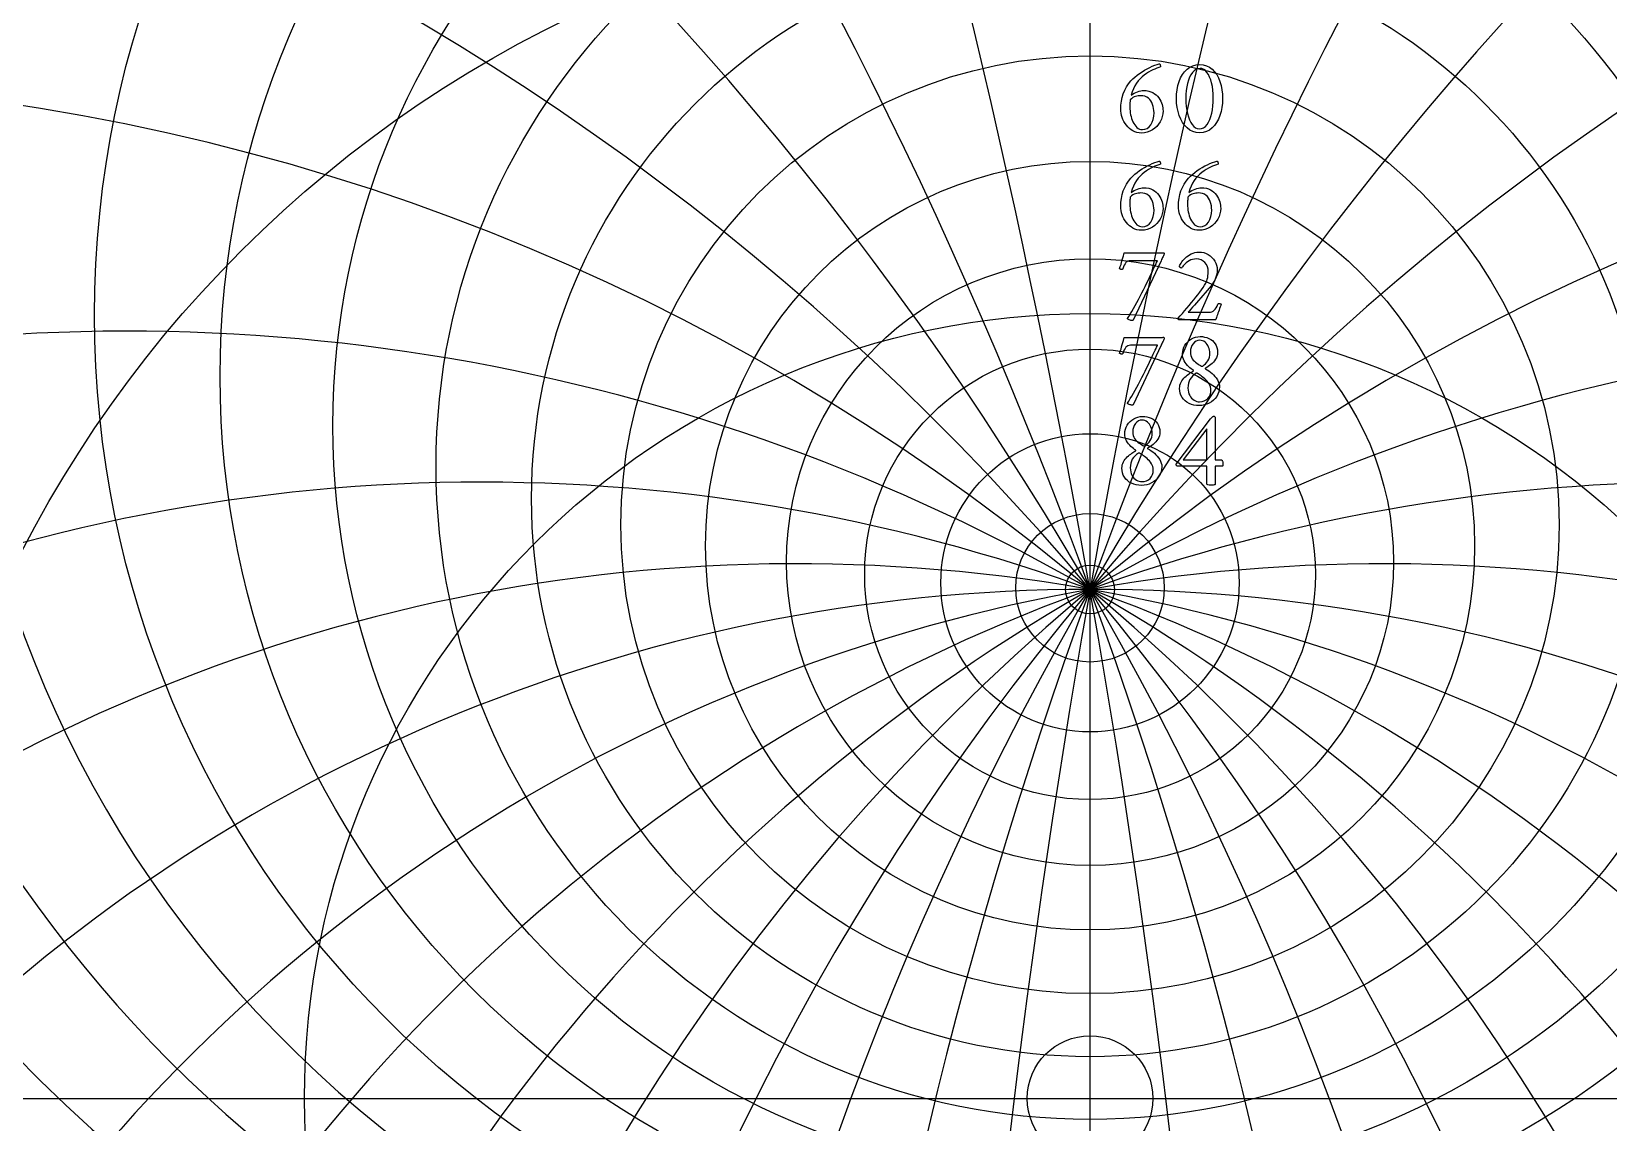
# Model space of a CAD drawing. Header units: millimetres. Extents: x -55 to 55, y -55 to 56.
# Drawn here: x -31.18 to 15.27, y -0.7 to 31.45 of the extents above; entities that cross this region are included whole.
import ezdxf

# ---------------------------------------------------------------- set-up
doc = ezdxf.new("R2010")
doc.units = ezdxf.units.MM
for name, color, linetype in [('CUT_INNER', 6, 'Continuous'), ('CUT_OUTER', 1, 'Continuous'), ('ENGRAVE', 7, 'Continuous'), ('ENGRAVE_FINE', 8, 'Continuous'), ('TEXT', 5, 'Continuous')]:
    doc.layers.add(name, color=color, linetype=linetype)

msp = doc.modelspace()

# ---------------------------------------------------------------- linework, layer by layer
at = {"layer": 'CUT_INNER'}
msp.add_circle((0, 0), 1.85, dxfattribs=at)
at = {"layer": 'CUT_OUTER'}
msp.add_arc((-0.0002, -0.0001), 54.7499, 132.89036, 87.80158, dxfattribs=at)
at = {"layer": 'ENGRAVE'}
for points in [[(0, -54), (0, 54)], [(-54, 0), (54, 0)]]:
    msp.add_lwpolyline(points, dxfattribs=at)
for centre, radius in [((0, 0), 54), ((0, 23.0863), 29.319), ((0, 21.284), 25.6242), ((0, 19.8271), 22.2988), ((0, 18.6445), 19.2615), ((0, 0), 35.3478), ((0, 17.6847), 16.4503), ((0, 16.91), 13.8174), ((0, 16.2923), 11.3245), ((0, 15.8109), 8.9399), ((0, 0), 23.1383), ((0, 15.4505), 6.6373), ((0, 15.2003), 4.3934), ((0, 15.0529), 2.1874), ((0, 15.0043), 0.72)]:
    msp.add_circle(centre, radius, dxfattribs=at)
for centre, radius, start, end in [((0, 25.334), 33.4947, 137.23631, 42.76369), ((0, 28.1719), 38.3077, 162.33792, 17.66208), ((0, 31.8162), 43.9874, 180.638, 359.362), ((0, 36.6037), 50.8852, 195.78154, 344.21846), ((0, -34.135), 49.1393, 44, 136), ((0, -34.135), 49.1393, 44, 136), ((-11.2582, 42.0162), 56.0498, 220.74042, 262.2961)]:
    msp.add_arc(centre, radius, start, end, dxfattribs=at)
at = {"layer": 'ENGRAVE_FINE'}
for centre, radius, start, end in [((-278.6826, -34.135), 282.9817, 4.048864, 17.967306), ((-278.6826, -34.135), 282.9817, 4.048864, 17.967306), ((278.6826, -34.135), 282.9817, 162.032694, 175.951136), ((278.6826, -34.135), 282.9817, 162.032694, 175.951136), ((-135.009, -34.135), 143.6736, 8.149817, 36.122961), ((-135.009, -34.135), 143.6736, 8.149817, 36.122961), ((135.009, -34.135), 143.6736, 143.877039, 171.850183), ((135.009, -34.135), 143.6736, 143.877039, 171.850183), ((-85.1117, -34.135), 98.2785, 12.357385, 54.648053), ((-85.1117, -34.135), 98.2785, 12.357385, 54.648053), ((85.1117, -34.135), 98.2785, 125.351947, 167.642615), ((85.1117, -34.135), 98.2785, 125.351947, 167.642615), ((-58.5619, -34.135), 76.4471, 16.731177, 73.695482), ((-58.5619, -34.135), 76.4471, 16.731177, 73.695482), ((58.5619, -34.135), 76.4471, 106.304518, 163.268823), ((58.5619, -34.135), 76.4471, 106.304518, 163.268823), ((-41.2327, -34.135), 64.1468, 21.338982, 93.335063), ((-41.2327, -34.135), 64.1468, 21.338982, 93.335063), ((41.2327, -34.135), 64.1468, 86.664937, 158.661018), ((41.2327, -34.135), 64.1468, 86.664937, 158.661018), ((-28.3706, -34.135), 56.7411, 26.26058, 110.03181), ((-28.3706, -34.135), 56.7411, 26.26058, 110.03181), ((28.3706, -34.135), 56.7411, 69.96819, 153.73942), ((28.3706, -34.135), 56.7411, 69.96819, 153.73942), ((-17.8852, -34.135), 52.2929, 31.59265, 120.02931), ((-17.8852, -34.135), 52.2929, 31.59265, 120.02931), ((17.8852, -34.135), 52.2929, 59.97069, 148.40735), ((17.8852, -34.135), 52.2929, 59.97069, 148.40735), ((-8.6646, -34.135), 49.8973, 37.45519, 128.5784), ((-8.6646, -34.135), 49.8973, 37.45519, 128.5784), ((8.6646, -34.135), 49.8973, 51.4216, 142.54481), ((8.6646, -34.135), 49.8973, 51.4216, 142.54481)]:
    msp.add_arc(centre, radius, start, end, dxfattribs=at)
at = {"layer": 'TEXT'}
for points in [[(1.5776, 29.7075), (1.6558, 29.7037), (1.7273, 29.6923), (1.7923, 29.6733), (1.8507, 29.6468), (1.903, 29.6143), (1.9497, 29.5777), (1.9908, 29.5369), (2.0263, 29.4919), (2.0567, 29.4442), (2.0826, 29.3953), (2.1038, 29.3452), (2.1205, 29.2939), (2.1331, 29.2433), (2.1421, 29.1953), (2.1475, 29.1499), (2.1493, 29.1071), (2.144, 29.0223), (2.1281, 28.9406), (2.1017, 28.8619), (2.0646, 28.7861), (2.0187, 28.7155), (1.9656, 28.652), (1.9054, 28.5957), (1.8379, 28.5466), (1.7645, 28.5068), (1.6866, 28.4783), (1.6041, 28.4613), (1.5169, 28.4556), (1.4484, 28.4595), (1.3832, 28.4712), (1.3214, 28.4906), (1.263, 28.5179), (1.2085, 28.5515), (1.1581, 28.5901), (1.1119, 28.6337), (1.0698, 28.6823), (1.0322, 28.7349), (0.9992, 28.7905), (0.9707, 28.8491), (0.9469, 28.9107), (0.928, 28.9736), (0.9146, 29.0364), (0.9065, 29.099), (0.9038, 29.1614), (0.9086, 29.2795), (0.9229, 29.3945), (0.9469, 29.5063), (0.9804, 29.6148), (1.0231, 29.7184), (1.0746, 29.8152), (1.1349, 29.9053), (1.204, 29.9885), (1.262, 30.048), (1.3241, 30.1051), (1.3905, 30.1597), (1.461, 30.212), (1.5341, 30.2613), (1.608, 30.307), (1.6826, 30.3492), (1.758, 30.3877), (1.8326, 30.4218), (1.9046, 30.4508), (1.9739, 30.4745), (2.0407, 30.4931), (2.0509, 30.4908), (2.059, 30.4839), (2.0652, 30.4724), (2.0694, 30.4563), (2.0722, 30.4393), (2.0742, 30.4248), (2.0754, 30.4129), (2.0758, 30.4037), (2.0246, 30.3861), (1.97, 30.3653), (1.912, 30.3414), (1.8507, 30.3142), (1.7875, 30.2831), (1.7241, 30.2472), (1.6605, 30.2065), (1.5968, 30.1609), (1.5345, 30.1099), (1.4754, 30.0528), (1.4195, 29.9894), (1.3668, 29.9198), (1.3187, 29.8433), (1.2766, 29.759), (1.2405, 29.6668), (1.2104, 29.5669), (1.2531, 29.5986), (1.2982, 29.6264), (1.3457, 29.6505), (1.3956, 29.6707), (1.4453, 29.6868), (1.4922, 29.6983), (1.5363, 29.7052), (1.5776, 29.7075)], [(3.2255, 30.4739), (3.3314, 30.4653), (3.4287, 30.4396), (3.5174, 30.3967), (3.5975, 30.3366), (3.6688, 30.2622), (3.7309, 30.1765), (3.7838, 30.0794), (3.8275, 29.9709), (3.8617, 29.8541), (3.8861, 29.7318), (3.9008, 29.6042), (3.9057, 29.4711), (3.9007, 29.3381), (3.8857, 29.2105), (3.8608, 29.0882), (3.8259, 28.9713), (3.7815, 28.8628), (3.7281, 28.7654), (3.6657, 28.6791), (3.5943, 28.6041), (3.5144, 28.5433), (3.4263, 28.4999), (3.33, 28.4739), (3.2255, 28.4652), (3.1237, 28.4739), (3.0291, 28.4999), (2.9417, 28.5433), (2.8614, 28.6041), (2.7893, 28.6791), (2.7261, 28.7654), (2.6719, 28.8628), (2.6267, 28.9713), (2.5911, 29.0882), (2.5656, 29.2105), (2.5503, 29.3381), (2.5453, 29.4711), (2.5502, 29.6042), (2.5652, 29.7318), (2.5902, 29.8541), (2.6251, 29.9709), (2.6696, 30.0794), (2.7233, 30.1765), (2.7862, 30.2622), (2.8582, 30.3366), (2.9387, 30.3967), (3.0267, 30.4396), (3.1223, 30.4653), (3.2255, 30.4739)], [(3.2415, 30.3589), (3.1783, 30.3515), (3.1197, 30.329), (3.0657, 30.2916), (3.0163, 30.2392), (2.9719, 30.1742), (2.9329, 30.0991), (2.8992, 30.0137), (2.871, 29.9182), (2.8486, 29.8148), (2.8327, 29.7059), (2.8231, 29.5913), (2.8199, 29.4711), (2.8231, 29.3523), (2.8327, 29.2384), (2.8486, 29.1295), (2.871, 29.0256), (2.8988, 28.9293), (2.9313, 28.8432), (2.9683, 28.7673), (3.0099, 28.7015), (3.0555, 28.6484), (3.1045, 28.6105), (3.1569, 28.5877), (3.2127, 28.5801), (3.28, 28.5879), (3.3412, 28.6113), (3.3965, 28.6502), (3.4458, 28.7047), (3.4893, 28.7721), (3.5269, 28.85), (3.5587, 28.9382), (3.5848, 29.0368), (3.605, 29.1428), (3.6195, 29.2532), (3.6282, 29.3679), (3.6311, 29.4871), (3.628, 29.607), (3.6187, 29.7206), (3.6032, 29.8281), (3.5816, 29.9294), (3.5544, 30.0226), (3.5225, 30.1059), (3.4858, 30.1791), (3.4442, 30.2424), (3.3986, 30.2934), (3.3496, 30.3298), (3.2972, 30.3517), (3.2415, 30.3589)], [(1.1848, 29.4296), (1.1818, 29.4039), (1.1792, 29.3777), (1.177, 29.3512), (1.1752, 29.3242), (1.1738, 29.2971), (1.1728, 29.2699), (1.1722, 29.2428), (1.172, 29.2157), (1.1734, 29.1624), (1.1776, 29.1079), (1.1846, 29.0522), (1.1944, 28.9953), (1.2071, 28.9388), (1.2227, 28.8843), (1.2414, 28.8318), (1.263, 28.7813), (1.2877, 28.7341), (1.3153, 28.6915), (1.346, 28.6535), (1.3796, 28.6201), (1.4161, 28.5928), (1.4555, 28.5734), (1.4976, 28.5617), (1.5425, 28.5578), (1.6141, 28.5666), (1.679, 28.5929), (1.7371, 28.6368), (1.7884, 28.6983), (1.8303, 28.7729), (1.8602, 28.8564), (1.8782, 28.9486), (1.8842, 29.0496), (1.8817, 29.1155), (1.8742, 29.1789), (1.8617, 29.24), (1.8443, 29.2987), (1.8214, 29.3534), (1.7928, 29.4025), (1.7583, 29.446), (1.7181, 29.4839), (1.6716, 29.5146), (1.6183, 29.5366), (1.5583, 29.5498), (1.4914, 29.5542), (1.457, 29.5529), (1.4207, 29.549), (1.3827, 29.5425), (1.3429, 29.5334), (1.3025, 29.5191), (1.2626, 29.4971), (1.2234, 29.4672), (1.1848, 29.4296)], [(1.5776, 26.8415), (1.6558, 26.8377), (1.7273, 26.8264), (1.7923, 26.8074), (1.8507, 26.7808), (1.903, 26.7484), (1.9497, 26.7118), (1.9908, 26.671), (2.0263, 26.626), (2.0567, 26.5783), (2.0826, 26.5294), (2.1038, 26.4793), (2.1205, 26.428), (2.1331, 26.3774), (2.1421, 26.3294), (2.1475, 26.284), (2.1493, 26.2411), (2.144, 26.1564), (2.1281, 26.0747), (2.1017, 25.9959), (2.0646, 25.9202), (2.0187, 25.8495), (1.9656, 25.7861), (1.9054, 25.7298), (1.8379, 25.6807), (1.7645, 25.6409), (1.6866, 25.6124), (1.6041, 25.5953), (1.5169, 25.5897), (1.4484, 25.5935), (1.3832, 25.6052), (1.3214, 25.6247), (1.263, 25.6519), (1.2085, 25.6856), (1.1581, 25.7242), (1.1119, 25.7678), (1.0698, 25.8164), (1.0322, 25.869), (0.9992, 25.9246), (0.9707, 25.9832), (0.9469, 26.0447), (0.928, 26.1077), (0.9146, 26.1705), (0.9065, 26.2331), (0.9038, 26.2954), (0.9086, 26.4136), (0.9229, 26.5286), (0.9469, 26.6403), (0.9804, 26.7489), (1.0231, 26.8525), (1.0746, 26.9493), (1.1349, 27.0393), (1.204, 27.1226), (1.262, 27.182), (1.3241, 27.2391), (1.3905, 27.2938), (1.461, 27.3461), (1.5341, 27.3954), (1.608, 27.4411), (1.6826, 27.4832), (1.758, 27.5218), (1.8326, 27.5559), (1.9046, 27.5848), (1.9739, 27.6086), (2.0407, 27.6271), (2.0509, 27.6248), (2.059, 27.618), (2.0652, 27.6065), (2.0694, 27.5904), (2.0722, 27.5733), (2.0742, 27.5589), (2.0754, 27.547), (2.0758, 27.5377), (2.0246, 27.5202), (1.97, 27.4994), (1.912, 27.4754), (1.8507, 27.4483), (1.7875, 27.4172), (1.7241, 27.3812), (1.6605, 27.3405), (1.5968, 27.295), (1.5345, 27.244), (1.4754, 27.1868), (1.4195, 27.1235), (1.3668, 27.0539), (1.3187, 26.9774), (1.2766, 26.893), (1.2405, 26.8009), (1.2104, 26.701), (1.2531, 26.7326), (1.2982, 26.7605), (1.3457, 26.7845), (1.3956, 26.8048), (1.4453, 26.8209), (1.4922, 26.8323), (1.5363, 26.8392), (1.5776, 26.8415)], [(3.2766, 26.8415), (3.3547, 26.8377), (3.4263, 26.8264), (3.4912, 26.8074), (3.5496, 26.7808), (3.6019, 26.7484), (3.6486, 26.7118), (3.6897, 26.671), (3.7253, 26.626), (3.7557, 26.5783), (3.7816, 26.5294), (3.8028, 26.4793), (3.8195, 26.428), (3.8321, 26.3774), (3.841, 26.3294), (3.8464, 26.284), (3.8482, 26.2411), (3.8429, 26.1564), (3.8271, 26.0747), (3.8006, 25.9959), (3.7636, 25.9202), (3.7177, 25.8495), (3.6646, 25.7861), (3.6043, 25.7298), (3.5369, 25.6807), (3.4635, 25.6409), (3.3856, 25.6124), (3.303, 25.5953), (3.2159, 25.5897), (3.1473, 25.5935), (3.0822, 25.6052), (3.0204, 25.6247), (2.962, 25.6519), (2.9074, 25.6856), (2.857, 25.7242), (2.8108, 25.7678), (2.7688, 25.8164), (2.7312, 25.869), (2.6981, 25.9246), (2.6697, 25.9832), (2.6459, 26.0447), (2.627, 26.1077), (2.6135, 26.1705), (2.6054, 26.2331), (2.6027, 26.2954), (2.6075, 26.4136), (2.6219, 26.5286), (2.6459, 26.6403), (2.6794, 26.7489), (2.7221, 26.8525), (2.7736, 26.9493), (2.8339, 27.0393), (2.9029, 27.1226), (2.9609, 27.182), (3.0231, 27.2391), (3.0895, 27.2938), (3.16, 27.3461), (3.2331, 27.3954), (3.3069, 27.4411), (3.3816, 27.4832), (3.457, 27.5218), (3.5316, 27.5559), (3.6035, 27.5848), (3.6729, 27.6086), (3.7396, 27.6271), (3.7498, 27.6248), (3.758, 27.618), (3.7642, 27.6065), (3.7684, 27.5904), (3.7712, 27.5733), (3.7732, 27.5589), (3.7744, 27.547), (3.7748, 27.5377), (3.7236, 27.5202), (3.669, 27.4994), (3.611, 27.4754), (3.5496, 27.4483), (3.4865, 27.4172), (3.4231, 27.3812), (3.3595, 27.3405), (3.2957, 27.295), (3.2335, 27.244), (3.1744, 27.1868), (3.1185, 27.1235), (3.0658, 27.0539), (3.0177, 26.9774), (2.9756, 26.893), (2.9395, 26.8009), (2.9093, 26.701), (2.952, 26.7326), (2.9971, 26.7605), (3.0446, 26.7845), (3.0945, 26.8048), (3.1442, 26.8209), (3.1912, 26.8323), (3.2353, 26.8392), (3.2766, 26.8415)], [(1.1848, 26.5637), (1.1818, 26.5379), (1.1792, 26.5118), (1.177, 26.4852), (1.1752, 26.4583), (1.1738, 26.4312), (1.1728, 26.404), (1.1722, 26.3769), (1.172, 26.3497), (1.1734, 26.2964), (1.1776, 26.2419), (1.1846, 26.1862), (1.1944, 26.1294), (1.2071, 26.0729), (1.2227, 26.0184), (1.2414, 25.9659), (1.263, 25.9154), (1.2877, 25.8682), (1.3153, 25.8256), (1.346, 25.7876), (1.3796, 25.7541), (1.4161, 25.7269), (1.4555, 25.7074), (1.4976, 25.6957), (1.5425, 25.6918), (1.6141, 25.7006), (1.679, 25.727), (1.7371, 25.7709), (1.7884, 25.8324), (1.8303, 25.907), (1.8602, 25.9904), (1.8782, 26.0827), (1.8842, 26.1837), (1.8817, 26.2495), (1.8742, 26.313), (1.8617, 26.3741), (1.8443, 26.4328), (1.8214, 26.4874), (1.7928, 26.5365), (1.7583, 26.5801), (1.7181, 26.618), (1.6716, 26.6487), (1.6183, 26.6707), (1.5583, 26.6838), (1.4914, 26.6882), (1.457, 26.6869), (1.4207, 26.683), (1.3827, 26.6766), (1.3429, 26.6675), (1.3025, 26.6532), (1.2626, 26.6312), (1.2234, 26.6013), (1.1848, 26.5637)], [(2.8838, 26.5637), (2.8808, 26.5379), (2.8782, 26.5118), (2.876, 26.4852), (2.8742, 26.4583), (2.8728, 26.4312), (2.8718, 26.404), (2.8712, 26.3769), (2.871, 26.3497), (2.8724, 26.2964), (2.8766, 26.2419), (2.8836, 26.1862), (2.8934, 26.1294), (2.906, 26.0729), (2.9217, 26.0184), (2.9404, 25.9659), (2.962, 25.9154), (2.9867, 25.8682), (3.0143, 25.8256), (3.0449, 25.7876), (3.0786, 25.7541), (3.1151, 25.7269), (3.1544, 25.7074), (3.1965, 25.6957), (3.2415, 25.6918), (3.3131, 25.7006), (3.378, 25.727), (3.4361, 25.7709), (3.4874, 25.8324), (3.5293, 25.907), (3.5592, 25.9904), (3.5772, 26.0827), (3.5832, 26.1837), (3.5807, 26.2495), (3.5732, 26.313), (3.5607, 26.3741), (3.5432, 26.4328), (3.5204, 26.4874), (3.4917, 26.5365), (3.4573, 26.5801), (3.4171, 26.618), (3.3706, 26.6487), (3.3173, 26.6707), (3.2572, 26.6838), (3.1904, 26.6882), (3.1559, 26.6869), (3.1197, 26.683), (3.0817, 26.6766), (3.0419, 26.6675), (3.0014, 26.6532), (2.9616, 26.6312), (2.9224, 26.6013), (2.8838, 26.5637)], [(1.9481, 24.9194), (1.979, 24.9197), (2.0111, 24.9206), (2.0445, 24.9221), (2.079, 24.9242), (2.1105, 24.9263), (2.1349, 24.9278), (2.1521, 24.9287), (2.162, 24.929), (2.1704, 24.9272), (2.1764, 24.9218), (2.18, 24.9128), (2.1812, 24.9002), (2.1794, 24.8828), (2.174, 24.8623), (2.165, 24.8389), (2.1525, 24.8124), (2.1379, 24.784), (2.1229, 24.7545), (2.1075, 24.7241), (2.0918, 24.6926), (1.271, 22.9394), (1.2654, 22.9352), (1.2583, 22.9322), (1.2495, 22.9304), (1.2391, 22.9298), (1.2205, 22.9309), (1.2, 22.9342), (1.1774, 22.9397), (1.1529, 22.9474), (1.1305, 22.9565), (1.1145, 22.9661), (1.105, 22.9764), (1.1018, 22.9873), (1.1427, 23.0512), (1.1856, 23.1214), (1.2305, 23.1981), (1.2774, 23.2811), (1.3256, 23.3685), (1.3744, 23.4583), (1.4238, 23.5506), (1.4738, 23.6452), (1.5235, 23.7406), (1.572, 23.8352), (1.6193, 23.929), (1.6654, 24.022), (1.7097, 24.1125), (1.7517, 24.1988), (1.7912, 24.281), (1.8283, 24.3589), (1.8624, 24.431), (1.893, 24.4954), (1.9199, 24.5523), (1.9433, 24.6016), (1.9621, 24.6414), (1.9756, 24.6699), (1.9837, 24.687), (1.9864, 24.6926), (1.1944, 24.6926), (1.1509, 24.6891), (1.113, 24.6783), (1.0806, 24.6603), (1.0539, 24.6352), (1.0307, 24.6022), (1.0092, 24.5609), (0.9892, 24.5112), (0.9708, 24.4531), (0.9672, 24.4447), (0.9597, 24.4388), (0.9481, 24.4352), (0.9325, 24.434), (0.927, 24.4344), (0.9201, 24.4356), (0.9119, 24.4376), (0.9022, 24.4404), (0.8925, 24.4435), (0.8842, 24.4467), (0.8773, 24.4499), (0.8718, 24.4531), (0.8923, 24.5173), (0.9122, 24.5821), (0.9314, 24.6474), (0.9501, 24.7134), (0.9671, 24.776), (0.9816, 24.8312), (0.9935, 24.879), (1.0028, 24.9194)], [(3.8674, 23.412), (3.8512, 23.3724), (3.8347, 23.3302), (3.8177, 23.2854), (3.8003, 23.238), (3.7832, 23.1902), (3.7668, 23.1442), (3.7512, 23.1), (3.7365, 23.0575), (3.7233, 23.0194), (3.7125, 22.9881), (3.7041, 22.9635), (3.6981, 22.9458), (2.6187, 22.9458), (2.6138, 22.9495), (2.6087, 22.9542), (2.6034, 22.9598), (2.598, 22.9665), (2.5931, 22.9734), (2.5896, 22.9797), (2.5875, 22.9854), (2.5868, 22.9905), (2.6526, 23.0647), (2.7193, 23.1406), (2.7868, 23.218), (2.855, 23.2971), (2.9229, 23.3767), (2.9892, 23.4559), (3.0538, 23.5348), (3.1169, 23.6132), (3.177, 23.6899), (3.2327, 23.7633), (3.284, 23.8336), (3.3309, 23.9006), (3.3745, 23.9687), (3.4095, 24.0324), (3.436, 24.0917), (3.4538, 24.1465), (3.4657, 24.1998), (3.4742, 24.2543), (3.4793, 24.31), (3.481, 24.3669), (3.4749, 24.4435), (3.4566, 24.5138), (3.4262, 24.5777), (3.3836, 24.6352), (3.3316, 24.6827), (3.273, 24.7166), (3.2078, 24.737), (3.1361, 24.7437), (3.0758, 24.7403), (3.0195, 24.7302), (2.9672, 24.7132), (2.9189, 24.6895), (2.8748, 24.6617), (2.8351, 24.6328), (2.7997, 24.6026), (2.7688, 24.5713), (2.7425, 24.5414), (2.7209, 24.5154), (2.7041, 24.4934), (2.6922, 24.4755), (2.6825, 24.4768), (2.6726, 24.4807), (2.6625, 24.4872), (2.6522, 24.4962), (2.6432, 24.5059), (2.6367, 24.5142), (2.6328, 24.5211), (2.6315, 24.5266), (2.6384, 24.5434), (2.6494, 24.5653), (2.6647, 24.5921), (2.6842, 24.624), (2.7078, 24.6587), (2.7357, 24.6942), (2.7677, 24.7306), (2.8039, 24.7677), (2.8438, 24.8038), (2.8866, 24.8372), (2.9324, 24.8677), (2.9812, 24.8954), (3.033, 24.9185), (3.0878, 24.935), (3.1455, 24.9448), (3.2063, 24.9481), (3.2797, 24.9434), (3.3496, 24.9294), (3.4162, 24.9059), (3.4794, 24.8731), (3.5377, 24.8329), (3.5895, 24.7873), (3.6351, 24.7363), (3.6742, 24.6799), (3.7056, 24.6198), (3.7281, 24.5577), (3.7415, 24.4936), (3.746, 24.4276), (3.743, 24.3615), (3.7341, 24.2974), (3.7191, 24.2354), (3.6981, 24.1753), (3.672, 24.1172), (3.6414, 24.0611), (3.6065, 24.007), (3.5672, 23.9549), (3.5114, 23.8868), (3.4526, 23.8164), (3.3908, 23.7439), (3.3261, 23.6691), (3.2607, 23.5945), (3.1971, 23.5222), (3.1354, 23.4524), (3.0754, 23.3849), (3.0193, 23.3219), (2.9692, 23.2655), (2.9251, 23.2157), (2.887, 23.1725), (3.5065, 23.1725), (3.5507, 23.1762), (3.5907, 23.1873), (3.6266, 23.2057), (3.6582, 23.2316), (3.6873, 23.265), (3.7153, 23.3062), (3.7423, 23.3552), (3.7684, 23.412), (3.773, 23.4204), (3.7804, 23.4264), (3.7905, 23.43), (3.8035, 23.4312), (3.8091, 23.4308), (3.8163, 23.4296), (3.8251, 23.4276), (3.8355, 23.4248), (3.8458, 23.4216), (3.8546, 23.4184), (3.8618, 23.4152), (3.8674, 23.412)], [(1.9481, 22.4252), (1.979, 22.4255), (2.0111, 22.4264), (2.0445, 22.4279), (2.079, 22.43), (2.1105, 22.4321), (2.1349, 22.4336), (2.1521, 22.4345), (2.162, 22.4348), (2.1704, 22.433), (2.1764, 22.4276), (2.18, 22.4186), (2.1812, 22.4061), (2.1794, 22.3886), (2.174, 22.3681), (2.165, 22.3447), (2.1525, 22.3183), (2.1379, 22.2898), (2.1229, 22.2604), (2.1075, 22.2299), (2.0918, 22.1985), (1.271, 20.4452), (1.2654, 20.441), (1.2583, 20.438), (1.2495, 20.4363), (1.2391, 20.4357), (1.2205, 20.4368), (1.2, 20.44), (1.1774, 20.4455), (1.1529, 20.4532), (1.1305, 20.4623), (1.1145, 20.472), (1.105, 20.4823), (1.1018, 20.4931), (1.1427, 20.557), (1.1856, 20.6273), (1.2305, 20.7039), (1.2774, 20.7869), (1.3256, 20.8744), (1.3744, 20.9642), (1.4238, 21.0564), (1.4738, 21.151), (1.5235, 21.2464), (1.572, 21.341), (1.6193, 21.4348), (1.6654, 21.5278), (1.7097, 21.6184), (1.7517, 21.7047), (1.7912, 21.7868), (1.8283, 21.8648), (1.8624, 21.9368), (1.893, 22.0013), (1.9199, 22.0582), (1.9433, 22.1075), (1.9621, 22.1473), (1.9756, 22.1757), (1.9837, 22.1928), (1.9864, 22.1985), (1.1944, 22.1985), (1.1509, 22.1949), (1.113, 22.1841), (1.0806, 22.1662), (1.0539, 22.141), (1.0307, 22.1081), (1.0092, 22.0668), (0.9892, 22.0171), (0.9708, 21.959), (0.9672, 21.9506), (0.9597, 21.9446), (0.9481, 21.941), (0.9325, 21.9398), (0.927, 21.9402), (0.9201, 21.9414), (0.9119, 21.9434), (0.9022, 21.9462), (0.8925, 21.9494), (0.8842, 21.9526), (0.8773, 21.9558), (0.8718, 21.959), (0.8923, 22.0231), (0.9122, 22.0879), (0.9314, 22.1533), (0.9501, 22.2193), (0.9671, 22.2818), (0.9816, 22.337), (0.9935, 22.3848), (1.0028, 22.4252)], [(3.2415, 22.4572), (3.3102, 22.4538), (3.376, 22.4436), (3.4388, 22.4266), (3.4985, 22.4029), (3.5539, 22.3727), (3.6035, 22.3366), (3.6473, 22.2945), (3.6854, 22.2464), (3.7161, 22.1925), (3.738, 22.133), (3.7512, 22.068), (3.7556, 21.9973), (3.752, 21.9386), (3.7412, 21.8839), (3.7233, 21.8332), (3.6981, 21.7865), (3.6679, 21.7434), (3.6347, 21.7035), (3.5984, 21.6668), (3.5592, 21.6332), (3.519, 21.6025), (3.4798, 21.5742), (3.4415, 21.5482), (3.4043, 21.5247), (3.3959, 21.5211), (3.3931, 21.5167), (3.3959, 21.5115), (3.4043, 21.5055), (3.4521, 21.4779), (3.4997, 21.4464), (3.5471, 21.4109), (3.5943, 21.3714), (3.6394, 21.3286), (3.6806, 21.2835), (3.7177, 21.236), (3.7508, 21.1861), (3.7781, 21.1344), (3.7975, 21.0815), (3.8092, 21.0275), (3.8131, 20.9722), (3.8079, 20.8959), (3.7923, 20.8237), (3.7664, 20.7554), (3.7301, 20.6911), (3.6853, 20.6322), (3.6339, 20.5798), (3.5759, 20.534), (3.5113, 20.4947), (3.4421, 20.4633), (3.3704, 20.4408), (3.296, 20.4274), (3.2191, 20.4229), (3.1368, 20.4269), (3.059, 20.4388), (2.9859, 20.4588), (2.9173, 20.4868), (2.8547, 20.5219), (2.7995, 20.5634), (2.7517, 20.6113), (2.7113, 20.6656), (2.6792, 20.7253), (2.6562, 20.7893), (2.6425, 20.8578), (2.6379, 20.9307), (2.6407, 20.9806), (2.649, 21.0281), (2.663, 21.0732), (2.6826, 21.1159), (2.7063, 21.1562), (2.7329, 21.1941), (2.7622, 21.2296), (2.7944, 21.2628), (2.828, 21.2935), (2.8618, 21.3219), (2.8958, 21.3478), (2.9301, 21.3714), (2.9629, 21.3927), (2.9928, 21.4121), (3.0196, 21.4294), (3.0435, 21.4448), (3.0482, 21.4494), (3.0498, 21.4536), (3.0482, 21.4574), (3.0435, 21.4608), (3.0108, 21.482), (2.9768, 21.5075), (2.9414, 21.5371), (2.9045, 21.571), (2.8684, 21.6084), (2.8351, 21.6488), (2.8045, 21.6922), (2.7768, 21.7386), (2.7537, 21.7877), (2.7373, 21.8392), (2.7274, 21.8931), (2.7241, 21.9494), (2.7286, 22.0153), (2.7421, 22.0787), (2.7645, 22.1398), (2.796, 22.1985), (2.8348, 22.2533), (2.8794, 22.3027), (2.9298, 22.3467), (2.986, 22.3853), (3.0462, 22.4168), (3.1089, 22.4392), (3.174, 22.4527), (3.2415, 22.4572)], [(3.2255, 22.3486), (3.1717, 22.3422), (3.1221, 22.323), (3.0767, 22.2911), (3.0355, 22.2464), (3.0012, 22.1929), (2.9768, 22.1346), (2.9621, 22.0715), (2.9572, 22.0037), (2.9607, 21.9469), (2.9712, 21.8947), (2.9887, 21.8471), (3.0131, 21.8041), (3.0424, 21.7653), (3.0742, 21.7302), (3.1086, 21.699), (3.1456, 21.6716), (3.1828, 21.647), (3.2175, 21.6245), (3.2498, 21.6039), (3.2798, 21.5853), (3.2834, 21.5839), (3.2878, 21.5829), (3.2929, 21.5823), (3.2989, 21.5821), (3.3003, 21.5821), (3.3013, 21.5821), (3.3019, 21.5821), (3.3021, 21.5821), (3.3067, 21.5823), (3.3109, 21.5829), (3.3147, 21.5839), (3.3181, 21.5853), (3.3636, 21.6193), (3.4043, 21.6572), (3.4402, 21.6991), (3.4714, 21.745), (3.4965, 21.7949), (3.5145, 21.8488), (3.5253, 21.9067), (3.5289, 21.9686), (3.5266, 22.0145), (3.5197, 22.0596), (3.5082, 22.1039), (3.4921, 22.1474), (3.4719, 22.1887), (3.4478, 22.2264), (3.42, 22.2606), (3.3884, 22.2911), (3.353, 22.3163), (3.3141, 22.3342), (3.2716, 22.345), (3.2255, 22.3486)], [(3.2255, 20.5347), (3.2982, 20.5406), (3.3632, 20.5586), (3.4204, 20.5885), (3.4698, 20.6305), (3.5096, 20.6822), (3.5381, 20.7414), (3.5551, 20.8083), (3.5608, 20.8828), (3.5574, 20.93), (3.5472, 20.9758), (3.5303, 21.0202), (3.5065, 21.0632), (3.4782, 21.1043), (3.4474, 21.143), (3.4143, 21.1794), (3.3788, 21.2133), (3.3426, 21.2445), (3.3077, 21.2728), (3.274, 21.298), (3.2415, 21.3203), (3.2125, 21.339), (3.1896, 21.3538), (3.1726, 21.3646), (3.1616, 21.3714), (3.1556, 21.3742), (3.1504, 21.3762), (3.146, 21.3774), (3.1425, 21.3778), (3.1381, 21.3776), (3.1345, 21.377), (3.1317, 21.376), (3.1297, 21.3746), (3.0701, 21.3332), (3.0191, 21.2891), (2.9767, 21.2422), (2.9429, 21.1925), (2.917, 21.1384), (2.8985, 21.0784), (2.8875, 21.0123), (2.8838, 20.9402), (2.887, 20.8787), (2.8965, 20.8217), (2.9125, 20.7693), (2.9349, 20.7215), (2.9621, 20.6787), (2.9928, 20.6412), (3.0268, 20.6092), (3.0642, 20.5826), (3.1036, 20.5616), (3.1436, 20.5466), (3.1843, 20.5376), (3.2255, 20.5347)], [(1.5425, 20.1038), (1.6112, 20.1004), (1.677, 20.0903), (1.7398, 20.0733), (1.7996, 20.0495), (1.855, 20.0194), (1.9046, 19.9833), (1.9484, 19.9412), (1.9864, 19.8931), (2.0171, 19.8392), (2.0391, 19.7797), (2.0523, 19.7146), (2.0566, 19.644), (2.0531, 19.5853), (2.0423, 19.5306), (2.0243, 19.4799), (1.9992, 19.4332), (1.9689, 19.3901), (1.9357, 19.3502), (1.8995, 19.3134), (1.8602, 19.2799), (1.82, 19.2492), (1.7808, 19.2208), (1.7426, 19.1949), (1.7054, 19.1713), (1.697, 19.1677), (1.6942, 19.1633), (1.697, 19.1581), (1.7054, 19.1522), (1.7532, 19.1246), (1.8008, 19.0931), (1.8482, 19.0575), (1.8954, 19.018), (1.9405, 18.9753), (1.9816, 18.9302), (2.0187, 18.8827), (2.0519, 18.8328), (2.0791, 18.7811), (2.0986, 18.7282), (2.1102, 18.6741), (2.1141, 18.6188), (2.1089, 18.5426), (2.0934, 18.4703), (2.0674, 18.4021), (2.0311, 18.3378), (1.9863, 18.2788), (1.9349, 18.2264), (1.8769, 18.1806), (1.8123, 18.1414), (1.7432, 18.11), (1.6714, 18.0875), (1.5971, 18.074), (1.5201, 18.0695), (1.4378, 18.0735), (1.3601, 18.0855), (1.2869, 18.1055), (1.2183, 18.1334), (1.1558, 18.1685), (1.1006, 18.2101), (1.0528, 18.258), (1.0124, 18.3123), (0.9802, 18.3719), (0.9573, 18.436), (0.9435, 18.5045), (0.9389, 18.5773), (0.9417, 18.6272), (0.9501, 18.6747), (0.9641, 18.7198), (0.9836, 18.7625), (1.0074, 18.8029), (1.0339, 18.8408), (1.0633, 18.8763), (1.0954, 18.9094), (1.129, 18.9402), (1.1629, 18.9685), (1.1969, 18.9945), (1.2311, 19.018), (1.2639, 19.0394), (1.2938, 19.0587), (1.3206, 19.0761), (1.3445, 19.0915), (1.3493, 19.0961), (1.3509, 19.1003), (1.3493, 19.1041), (1.3445, 19.1074), (1.3118, 19.1287), (1.2778, 19.1542), (1.2424, 19.1838), (1.2056, 19.2176), (1.1694, 19.2551), (1.1361, 19.2955), (1.1056, 19.3389), (1.0778, 19.3853), (1.0548, 19.4344), (1.0383, 19.4859), (1.0284, 19.5398), (1.0251, 19.5961), (1.0296, 19.6619), (1.0431, 19.7254), (1.0655, 19.7865), (1.097, 19.8452), (1.1358, 19.8999), (1.1804, 19.9493), (1.2308, 19.9934), (1.287, 20.032), (1.3473, 20.0634), (1.41, 20.0859), (1.475, 20.0993), (1.5425, 20.1038)], [(1.5265, 19.9953), (1.4727, 19.9889), (1.4231, 19.9697), (1.3777, 19.9378), (1.3365, 19.8931), (1.3023, 19.8396), (1.2778, 19.7813), (1.2631, 19.7182), (1.2583, 19.6504), (1.2618, 19.5936), (1.2722, 19.5414), (1.2897, 19.4938), (1.3141, 19.4508), (1.3434, 19.4119), (1.3752, 19.3769), (1.4097, 19.3457), (1.4467, 19.3182), (1.4838, 19.2937), (1.5185, 19.2711), (1.5509, 19.2506), (1.5808, 19.232), (1.5844, 19.2306), (1.5888, 19.2296), (1.594, 19.229), (1.6, 19.2288), (1.6014, 19.2288), (1.6024, 19.2288), (1.603, 19.2288), (1.6032, 19.2288), (1.6078, 19.229), (1.6119, 19.2296), (1.6157, 19.2306), (1.6191, 19.232), (1.6646, 19.2659), (1.7054, 19.3039), (1.7413, 19.3458), (1.7724, 19.3917), (1.7976, 19.4416), (1.8155, 19.4955), (1.8263, 19.5533), (1.8299, 19.6152), (1.8276, 19.6611), (1.8207, 19.7062), (1.8092, 19.7505), (1.7932, 19.7941), (1.7729, 19.8354), (1.7489, 19.8731), (1.721, 19.9072), (1.6894, 19.9378), (1.6541, 19.9629), (1.6151, 19.9809), (1.5726, 19.9917), (1.5265, 19.9953)], [(3.6406, 20.107), (3.6525, 20.1058), (3.6626, 20.1022), (3.6709, 20.0963), (3.6774, 20.0879), (3.6823, 20.0783), (3.6858, 20.0687), (3.6878, 20.0591), (3.6885, 20.0495), (3.6885, 18.82), (3.8738, 18.82), (3.8816, 18.8176), (3.8889, 18.8104), (3.8959, 18.7985), (3.9025, 18.7817), (3.9081, 18.7617), (3.9121, 18.7402), (3.9145, 18.717), (3.9153, 18.6923), (3.9147, 18.6759), (3.9129, 18.6619), (3.9099, 18.6504), (3.9057, 18.6412), (3.6885, 18.6412), (3.6885, 18.0951), (3.6873, 18.0946), (3.6834, 18.0931), (3.6769, 18.0906), (3.6678, 18.0871), (3.6529, 18.0836), (3.6291, 18.0811), (3.5962, 18.0796), (3.5544, 18.0791), (3.5055, 18.0807), (3.4706, 18.0855), (3.4496, 18.0935), (3.4426, 18.1047), (3.4426, 18.6412), (2.5644, 18.6412), (2.5569, 18.6465), (2.5504, 18.6528), (2.545, 18.6601), (2.5405, 18.6683), (2.537, 18.6768), (2.5345, 18.6847), (2.533, 18.692), (2.5325, 18.6987), (3.548, 20.0272), (3.5568, 20.0375), (3.5672, 20.0491), (3.5792, 20.0622), (3.5927, 20.0767), (3.6065, 20.09), (3.6191, 20.0994), (3.6305, 20.1051), (3.6406, 20.107)], [(3.4426, 19.7334), (2.7433, 18.82), (3.4426, 18.82)], [(1.5265, 18.1813), (1.5993, 18.1873), (1.6642, 18.2053), (1.7214, 18.2352), (1.7708, 18.2771), (1.8106, 18.3288), (1.8391, 18.3881), (1.8562, 18.455), (1.8618, 18.5294), (1.8584, 18.5766), (1.8483, 18.6224), (1.8313, 18.6668), (1.8075, 18.7099), (1.7792, 18.751), (1.7485, 18.7897), (1.7153, 18.826), (1.6798, 18.8599), (1.6437, 18.8912), (1.6087, 18.9194), (1.575, 18.9447), (1.5425, 18.9669), (1.5135, 18.9857), (1.4906, 19.0005), (1.4736, 19.0112), (1.4626, 19.018), (1.4567, 19.0208), (1.4515, 19.0228), (1.4471, 19.024), (1.4435, 19.0244), (1.4391, 19.0242), (1.4355, 19.0236), (1.4327, 19.0226), (1.4307, 19.0212), (1.3711, 18.9799), (1.3201, 18.9358), (1.2777, 18.8889), (1.2439, 18.8392), (1.218, 18.7851), (1.1996, 18.725), (1.1885, 18.659), (1.1848, 18.5869), (1.188, 18.5253), (1.1976, 18.4683), (1.2135, 18.4159), (1.2359, 18.3681), (1.2631, 18.3253), (1.2938, 18.2879), (1.3278, 18.2559), (1.3652, 18.2292), (1.4047, 18.2083), (1.4447, 18.1933), (1.4853, 18.1843), (1.5265, 18.1813)]]:
    msp.add_lwpolyline(points, close=True, dxfattribs=at)

doc.saveas('drawing.dxf')
